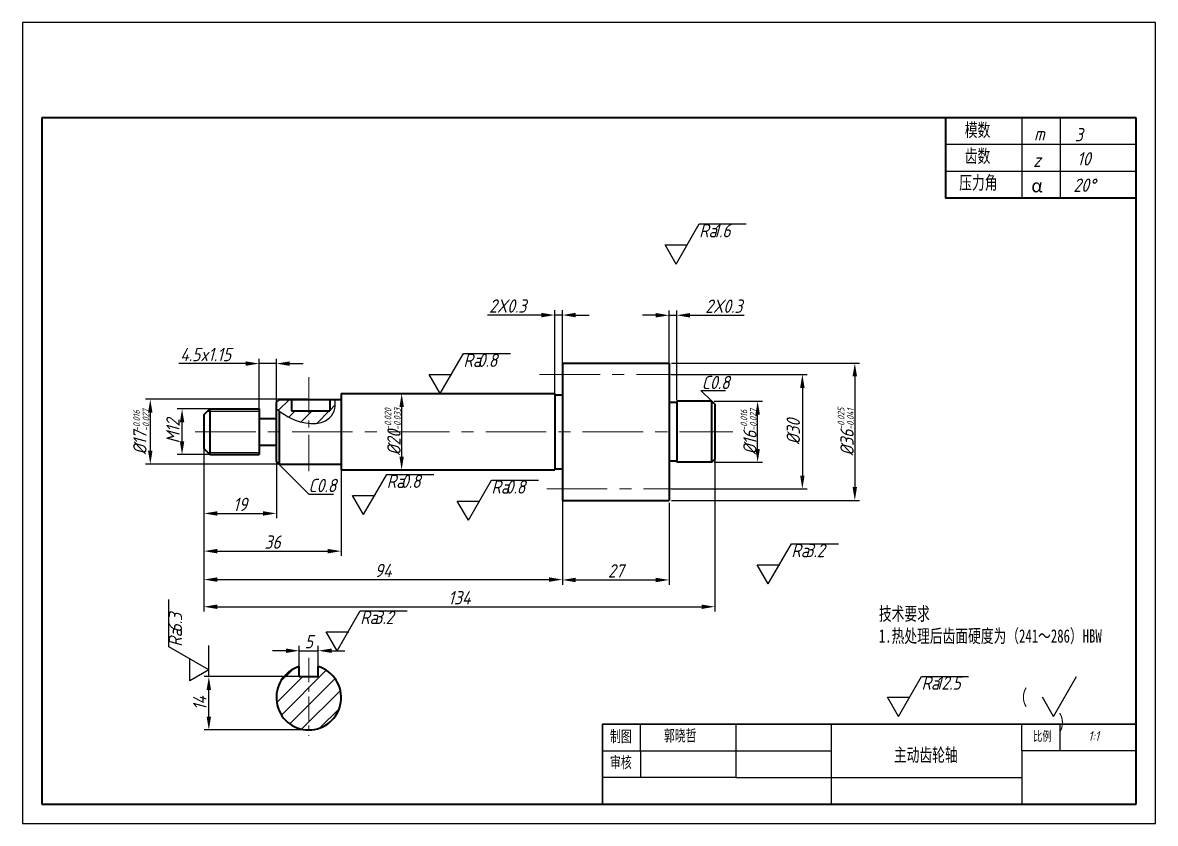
# Model space of a CAD drawing. Header units: millimetres. Extents: x -2889 to 8174, y 2447 to 8478.
# Drawn here: x 790.7 to 1087.7, y 3724.1 to 3934.1 of the extents above; entities that cross this region are included whole.
import ezdxf

# ---------------------------------------------------------------- set-up
doc = ezdxf.new("R2010")
doc.units = ezdxf.units.MM
doc.linetypes.add('CENTER', pattern=[50.8, 31.75, -6.35, 6.35, -6.35])
for name, color, linetype, lineweight in [('粗', 7, 'Continuous', 30), ('粗实线', 7, 'Continuous', 40), ('细点画线', 255, 'CENTER', 5)]:
    doc.layers.add(name, color=color, linetype=linetype, lineweight=lineweight)
doc.layers.add('细实线', color=255, linetype='Continuous')
doc.styles.add('字母和数字', font='gbeitc.shx')
doc.styles.add('数字与字母', font='gbeitc.shx')
doc.styles.add('汉字', font='simfang.ttf', dxfattribs={"width": 0.7})
doc.dimstyles.new('721$0', dxfattribs={"dimtxt": 3.5, "dimasz": 3.5, "dimexe": 1.25, "dimexo": 0.625, "dimtad": 1, "dimtoh": 1, "dimdsep": 46, "dimtxsty": '数字与字母', "dimcen": 2.5, "dimadec": 0, "dimazin": 0, "dimtfac": 1, "dimtmove": 0, "dimatfit": 3, "dimfxl": 1, "dimlwd": 25, "dimlwe": 25, "dimarcsym": 0})

# ---------------------------------------------------------------- blocks, each defined once
blk = doc.blocks.new('*D3')
at = {"layer": 'Defpoints', "color": 0, "transparency": 16777216}
for p in [(838.24, 3826.84), (857.24, 3826.84), (857.24, 3805.41)]:
    blk.add_point(p, dxfattribs=at)
at = {"layer": '细实线', "color": 0, "lineweight": 25, "transparency": 16777216}
for p, q in [((838.24, 3826.21), (838.24, 3804.16)), ((857.24, 3826.21), (857.24, 3804.16)), ((841.74, 3805.41), (853.74, 3805.41))]:
    blk.add_line(p, q, dxfattribs=at)
at = {"layer": '细实线', "color": 0, "transparency": 16777216}
for points in [[(841.74, 3805.99), (841.74, 3804.83), (838.24, 3805.41)], [(853.74, 3805.99), (853.74, 3804.83), (857.24, 3805.41)]]:
    blk.add_solid(points, dxfattribs=at)
at = {"layer": '细实线', "color": 0, "transparency": 16777216, "insert": (847.74, 3807.78), "char_height": 3.5, "attachment_point": 5, "style": '数字与字母'}
blk.add_mtext('19', dxfattribs=at)
blk = doc.blocks.new('*D4')
at = {"layer": 'Defpoints', "color": 0, "transparency": 16777216}
for p in [(838.24, 3826.84), (874.24, 3826.84), (874.24, 3795.53)]:
    blk.add_point(p, dxfattribs=at)
at = {"layer": '细实线', "color": 0, "lineweight": 25, "transparency": 16777216}
for p, q in [((838.24, 3826.21), (838.24, 3794.28)), ((874.24, 3826.21), (874.24, 3794.28)), ((841.74, 3795.53), (870.74, 3795.53))]:
    blk.add_line(p, q, dxfattribs=at)
at = {"layer": '细实线', "color": 0, "transparency": 16777216}
for points in [[(841.74, 3796.11), (841.74, 3794.94), (838.24, 3795.53)], [(870.74, 3796.11), (870.74, 3794.94), (874.24, 3795.53)]]:
    blk.add_solid(points, dxfattribs=at)
at = {"layer": '细实线', "color": 0, "transparency": 16777216, "insert": (856.24, 3797.9), "char_height": 3.5, "attachment_point": 5, "style": '数字与字母'}
blk.add_mtext('36', dxfattribs=at)
blk = doc.blocks.new('*D5')
at = {"layer": 'Defpoints', "color": 0, "transparency": 16777216}
for p in [(838.24, 3826.84), (932.24, 3826.84), (932.24, 3788.06)]:
    blk.add_point(p, dxfattribs=at)
at = {"layer": '细实线', "color": 0, "lineweight": 25, "transparency": 16777216}
for p, q in [((838.24, 3826.21), (838.24, 3786.81)), ((932.24, 3826.21), (932.24, 3786.81)), ((841.74, 3788.06), (928.74, 3788.06))]:
    blk.add_line(p, q, dxfattribs=at)
at = {"layer": '细实线', "color": 0, "transparency": 16777216}
for points in [[(841.74, 3788.65), (841.74, 3787.48), (838.24, 3788.06)], [(928.74, 3788.65), (928.74, 3787.48), (932.24, 3788.06)]]:
    blk.add_solid(points, dxfattribs=at)
at = {"layer": '细实线', "color": 0, "transparency": 16777216, "insert": (885.24, 3790.44), "char_height": 3.5, "attachment_point": 5, "style": '数字与字母'}
blk.add_mtext('94', dxfattribs=at)
blk = doc.blocks.new('*D6')
at = {"layer": 'Defpoints', "color": 0, "transparency": 16777216}
for p in [(960.24, 3841.84), (960.24, 3811.84), (995.17, 3811.84)]:
    blk.add_point(p, dxfattribs=at)
at = {"layer": '细实线', "color": 0, "lineweight": 25, "transparency": 16777216}
for p, q in [((960.86, 3841.84), (996.42, 3841.84)), ((995.17, 3838.34), (995.17, 3815.34)), ((960.86, 3811.84), (996.42, 3811.84))]:
    blk.add_line(p, q, dxfattribs=at)
at = {"layer": '细实线', "color": 0, "transparency": 16777216}
for points in [[(994.59, 3838.34), (995.75, 3838.34), (995.17, 3841.84)], [(994.59, 3815.34), (995.75, 3815.34), (995.17, 3811.84)]]:
    blk.add_solid(points, dxfattribs=at)
at = {"layer": '细实线', "color": 0, "transparency": 16777216, "insert": (992.79, 3826.84), "char_height": 3.5, "attachment_point": 5, "rotation": 90, "style": '数字与字母'}
blk.add_mtext('%%C30', dxfattribs=at)
blk = doc.blocks.new('*D7')
at = {"layer": 'Defpoints', "color": 0, "transparency": 16777216}
for p in [(960.24, 3844.84), (960.24, 3808.84), (1008.92, 3808.84)]:
    blk.add_point(p, dxfattribs=at)
at = {"layer": '细实线', "color": 0, "lineweight": 25, "transparency": 16777216}
for p, q in [((960.86, 3844.84), (1010.17, 3844.84)), ((1008.92, 3841.34), (1008.92, 3812.34)), ((960.86, 3808.84), (1010.17, 3808.84))]:
    blk.add_line(p, q, dxfattribs=at)
at = {"layer": '细实线', "color": 0, "transparency": 16777216}
for points in [[(1008.33, 3841.34), (1009.5, 3841.34), (1008.92, 3844.84)], [(1008.33, 3812.34), (1009.5, 3812.34), (1008.92, 3808.84)]]:
    blk.add_solid(points, dxfattribs=at)
at = {"layer": '细实线', "color": 0, "transparency": 16777216, "insert": (1006.54, 3826.84), "char_height": 3.5, "attachment_point": 5, "rotation": 90, "style": '数字与字母'}
blk.add_mtext('%%C36{\\H1.75;\\S-0.025^ -0.041;}', dxfattribs=at)
blk = doc.blocks.new('*D8')
at = {"layer": 'Defpoints', "color": 0, "transparency": 16777216}
for p in [(897.11, 3836.84), (890.1, 3816.84), (897.11, 3816.84)]:
    blk.add_point(p, dxfattribs=at)
at = {"layer": '细实线', "color": 0, "lineweight": 25, "transparency": 16777216}
for p, q in [((896.48, 3836.84), (888.85, 3836.84)), ((890.1, 3833.34), (890.1, 3820.34)), ((896.48, 3816.84), (888.85, 3816.84))]:
    blk.add_line(p, q, dxfattribs=at)
at = {"layer": '细实线', "color": 0, "transparency": 16777216}
for points in [[(889.52, 3833.34), (890.68, 3833.34), (890.1, 3836.84)], [(889.52, 3820.34), (890.68, 3820.34), (890.1, 3816.84)]]:
    blk.add_solid(points, dxfattribs=at)
at = {"layer": '细实线', "color": 0, "transparency": 16777216, "insert": (887.73, 3826.84), "char_height": 3.5, "attachment_point": 5, "rotation": 90, "style": '数字与字母'}
blk.add_mtext('%%C20{\\H1.75;\\S-0.020^ -0.033;}', dxfattribs=at)
blk = doc.blocks.new('*D9')
at = {"layer": 'Defpoints', "color": 0, "transparency": 16777216}
for p in [(832.52, 3832.84), (843.39, 3832.84), (843.39, 3820.84)]:
    blk.add_point(p, dxfattribs=at)
at = {"layer": '细实线', "color": 0, "lineweight": 25, "transparency": 16777216}
for p, q in [((842.76, 3832.84), (831.27, 3832.84)), ((832.52, 3824.34), (832.52, 3829.34)), ((842.76, 3820.84), (831.27, 3820.84))]:
    blk.add_line(p, q, dxfattribs=at)
at = {"layer": '细实线', "color": 0, "transparency": 16777216}
for points in [[(831.94, 3829.34), (833.1, 3829.34), (832.52, 3832.84)], [(831.94, 3824.34), (833.1, 3824.34), (832.52, 3820.84)]]:
    blk.add_solid(points, dxfattribs=at)
at = {"layer": '细实线', "color": 0, "transparency": 16777216, "insert": (830.14, 3827), "char_height": 3.5, "attachment_point": 5, "rotation": 90, "style": '数字与字母'}
blk.add_mtext('M12', dxfattribs=at)
blk = doc.blocks.new('*D10')
at = {"layer": 'Defpoints', "color": 0, "transparency": 16777216}
for p in [(866.14, 3835.34), (824.19, 3818.34), (866.14, 3818.34)]:
    blk.add_point(p, dxfattribs=at)
at = {"layer": '细实线', "color": 0, "lineweight": 25, "transparency": 16777216}
for p, q in [((865.51, 3835.34), (822.94, 3835.34)), ((824.19, 3831.84), (824.19, 3821.84)), ((865.51, 3818.34), (822.94, 3818.34))]:
    blk.add_line(p, q, dxfattribs=at)
at = {"layer": '细实线', "color": 0, "transparency": 16777216}
for points in [[(823.6, 3831.84), (824.77, 3831.84), (824.19, 3835.34)], [(823.6, 3821.84), (824.77, 3821.84), (824.19, 3818.34)]]:
    blk.add_solid(points, dxfattribs=at)
at = {"layer": '细实线', "color": 0, "transparency": 16777216, "insert": (821.81, 3826.78), "char_height": 3.5, "attachment_point": 5, "rotation": 90, "style": '数字与字母'}
blk.add_mtext('\\A2;%%C17{\\H1.75;\\S-0.016^ -0.027;}', dxfattribs=at)
blk = doc.blocks.new('*D11')
at = {"layer": 'Defpoints', "color": 0, "transparency": 16777216}
for p in [(839.54, 3762.64), (865.74, 3762.64), (865.74, 3748.64)]:
    blk.add_point(p, dxfattribs=at)
at = {"layer": '细实线', "color": 0, "lineweight": 25, "transparency": 16777216}
for p, q in [((865.11, 3762.64), (838.29, 3762.64)), ((839.54, 3752.14), (839.54, 3759.14)), ((865.11, 3748.64), (838.29, 3748.64))]:
    blk.add_line(p, q, dxfattribs=at)
at = {"layer": '细实线', "color": 0, "transparency": 16777216}
for points in [[(838.96, 3759.14), (840.12, 3759.14), (839.54, 3762.64)], [(838.96, 3752.14), (840.12, 3752.14), (839.54, 3748.64)]]:
    blk.add_solid(points, dxfattribs=at)
at = {"layer": '细实线', "color": 0, "transparency": 16777216, "insert": (837.16, 3755.64), "char_height": 3.5, "attachment_point": 5, "rotation": 90, "style": '数字与字母'}
blk.add_mtext('14', dxfattribs=at)
blk = doc.blocks.new('*D12')
at = {"layer": 'Defpoints', "color": 0, "transparency": 16777216}
for p in [(868.24, 3769.4), (863.24, 3763.95), (868.24, 3763.95)]:
    blk.add_point(p, dxfattribs=at)
at = {"layer": '细实线', "color": 0, "lineweight": 25, "transparency": 16777216}
for p, q in [((859.74, 3769.4), (856.24, 3769.4)), ((863.24, 3764.58), (863.24, 3770.65)), ((863.24, 3769.4), (868.24, 3769.4)), ((868.24, 3764.58), (868.24, 3770.65)), ((871.74, 3769.4), (875.24, 3769.4))]:
    blk.add_line(p, q, dxfattribs=at)
at = {"layer": '细实线', "color": 0, "transparency": 16777216}
for points in [[(859.74, 3769.99), (859.74, 3768.82), (863.24, 3769.4)], [(871.74, 3769.99), (871.74, 3768.82), (868.24, 3769.4)]]:
    blk.add_solid(points, dxfattribs=at)
at = {"layer": '细实线', "color": 0, "transparency": 16777216, "insert": (865.74, 3771.78), "char_height": 3.5, "attachment_point": 5, "style": '数字与字母'}
blk.add_mtext('5', dxfattribs=at)
blk = doc.blocks.new('粗糙度')
at = {"layer": '细实线'}
for p, q in [((0, 0), (6.06, 10.5)), ((6.06, 10.5), (18.4, 10.5)), ((0, 0), (-2.89, 5)), ((-2.89, 5), (3.03, 5))]:
    blk.add_line(p, q, dxfattribs=at)
at = {"style": '数字与字母'}
blk.add_attdef('1', (9.76, 7), '', height=3.5, dxfattribs=at)
at = {"layer": '细实线', "insert": (6.06, 10.5), "char_height": 3.5, "attachment_point": 1, "style": '数字与字母'}
blk.add_mtext_dynamic_manual_height_columns('Ra', width=3.6972, gutter_width=12.5, heights=[0], dxfattribs=at)
blk = doc.blocks.new('*D37')
at = {"layer": 'Defpoints', "color": 0, "transparency": 16777216}
for p in [(838.24, 3826.84), (972.24, 3826.84), (972.24, 3780.94)]:
    blk.add_point(p, dxfattribs=at)
at = {"layer": '细实线', "color": 0, "lineweight": 25, "transparency": 16777216}
for p, q in [((838.24, 3826.21), (838.24, 3779.69)), ((972.24, 3826.21), (972.24, 3779.69)), ((841.74, 3780.94), (968.74, 3780.94))]:
    blk.add_line(p, q, dxfattribs=at)
at = {"layer": '细实线', "color": 0, "transparency": 16777216}
for points in [[(841.74, 3781.52), (841.74, 3780.35), (838.24, 3780.94)], [(968.74, 3781.52), (968.74, 3780.35), (972.24, 3780.94)]]:
    blk.add_solid(points, dxfattribs=at)
at = {"layer": '细实线', "color": 0, "transparency": 16777216, "insert": (905.24, 3783.31), "char_height": 3.5, "attachment_point": 5, "style": '数字与字母'}
blk.add_mtext('134', dxfattribs=at)
blk = doc.blocks.new('*D38')
at = {"layer": 'Defpoints', "color": 0, "transparency": 16777216}
for p in [(932.24, 3808.84), (960.24, 3808.84), (960.24, 3787.97)]:
    blk.add_point(p, dxfattribs=at)
at = {"layer": '细实线', "color": 0, "lineweight": 25, "transparency": 16777216}
for p, q in [((932.24, 3808.21), (932.24, 3786.72)), ((960.24, 3808.21), (960.24, 3786.72)), ((935.74, 3787.97), (956.74, 3787.97))]:
    blk.add_line(p, q, dxfattribs=at)
at = {"layer": '细实线', "color": 0, "transparency": 16777216}
for points in [[(935.74, 3788.55), (935.74, 3787.38), (932.24, 3787.97)], [(956.74, 3788.55), (956.74, 3787.38), (960.24, 3787.97)]]:
    blk.add_solid(points, dxfattribs=at)
at = {"layer": '细实线', "color": 0, "transparency": 16777216, "insert": (946.24, 3790.34), "char_height": 3.5, "attachment_point": 5, "style": '数字与字母'}
blk.add_mtext('27', dxfattribs=at)
blk = doc.blocks.new('*D39')
at = {"layer": 'Defpoints', "color": 0, "transparency": 16777216}
for p in [(971.44, 3834.84), (983.44, 3834.84), (971.44, 3818.84)]:
    blk.add_point(p, dxfattribs=at)
at = {"layer": '细实线', "color": 0, "lineweight": 25, "transparency": 16777216}
for p, q in [((972.06, 3834.84), (984.69, 3834.84)), ((983.44, 3822.34), (983.44, 3831.34)), ((972.06, 3818.84), (984.69, 3818.84))]:
    blk.add_line(p, q, dxfattribs=at)
at = {"layer": '细实线', "color": 0, "transparency": 16777216}
for points in [[(982.85, 3831.34), (984.02, 3831.34), (983.44, 3834.84)], [(982.85, 3822.34), (984.02, 3822.34), (983.44, 3818.84)]]:
    blk.add_solid(points, dxfattribs=at)
at = {"layer": '细实线', "color": 0, "transparency": 16777216, "insert": (981.06, 3826.84), "char_height": 3.5, "attachment_point": 5, "rotation": 90, "style": '数字与字母'}
blk.add_mtext('%%C16{\\H1.75;\\S-0.016^ -0.027;}', dxfattribs=at)
blk = doc.blocks.new('*D40')
at = {"layer": 'Defpoints', "color": 0, "transparency": 16777216}
for p in [(962.24, 3857.38), (960.24, 3834.54), (962.24, 3834.54)]:
    blk.add_point(p, dxfattribs=at)
at = {"layer": '细实线', "color": 0, "lineweight": 25, "transparency": 16777216}
for p, q in [((960.24, 3835.16), (960.24, 3858.63)), ((962.24, 3835.16), (962.24, 3858.63)), ((956.74, 3857.38), (953.24, 3857.38)), ((960.24, 3857.38), (962.24, 3857.38)), ((965.74, 3857.38), (979.89, 3857.38))]:
    blk.add_line(p, q, dxfattribs=at)
at = {"layer": '细实线', "color": 0, "transparency": 16777216}
for points in [[(956.74, 3857.97), (956.74, 3856.8), (960.24, 3857.38)], [(965.74, 3857.97), (965.74, 3856.8), (962.24, 3857.38)]]:
    blk.add_solid(points, dxfattribs=at)
at = {"layer": '细实线', "color": 0, "transparency": 16777216, "insert": (974.57, 3859.76), "char_height": 3.5, "attachment_point": 5, "style": '数字与字母'}
blk.add_mtext('2X0.3', dxfattribs=at)
blk = doc.blocks.new('*D41')
at = {"layer": 'Defpoints', "color": 0, "transparency": 16777216}
for p in [(932.24, 3857.44), (930.24, 3836.54), (932.24, 3836.54)]:
    blk.add_point(p, dxfattribs=at)
at = {"layer": '细实线', "color": 0, "lineweight": 25, "transparency": 16777216}
for p, q in [((930.24, 3837.16), (930.24, 3858.69)), ((932.24, 3837.16), (932.24, 3858.69)), ((926.74, 3857.44), (912.58, 3857.44)), ((932.24, 3857.44), (930.24, 3857.44)), ((935.74, 3857.44), (939.24, 3857.44))]:
    blk.add_line(p, q, dxfattribs=at)
at = {"layer": '细实线', "color": 0, "transparency": 16777216}
for points in [[(926.74, 3858.02), (926.74, 3856.85), (930.24, 3857.44)], [(935.74, 3858.02), (935.74, 3856.85), (932.24, 3857.44)]]:
    blk.add_solid(points, dxfattribs=at)
at = {"layer": '细实线', "color": 0, "transparency": 16777216, "insert": (917.91, 3859.81), "char_height": 3.5, "attachment_point": 5, "style": '数字与字母'}
blk.add_mtext('2X0.3', dxfattribs=at)
blk = doc.blocks.new('*D42')
at = {"layer": 'Defpoints', "color": 0, "transparency": 16777216}
for p in [(857.24, 3844.71), (852.74, 3830.34), (857.24, 3830.34)]:
    blk.add_point(p, dxfattribs=at)
at = {"layer": '细实线', "color": 0, "lineweight": 25, "transparency": 16777216}
for p, q in [((849.24, 3844.71), (831.65, 3844.71)), ((852.74, 3830.96), (852.74, 3845.96)), ((857.24, 3844.71), (852.74, 3844.71)), ((857.24, 3830.96), (857.24, 3845.96)), ((860.74, 3844.71), (864.24, 3844.71))]:
    blk.add_line(p, q, dxfattribs=at)
at = {"layer": '细实线', "color": 0, "transparency": 16777216}
for points in [[(849.24, 3845.29), (849.24, 3844.13), (852.74, 3844.71)], [(860.74, 3845.29), (860.74, 3844.13), (857.24, 3844.71)]]:
    blk.add_solid(points, dxfattribs=at)
at = {"layer": '细实线', "color": 0, "transparency": 16777216, "insert": (838.7, 3847.09), "char_height": 3.5, "attachment_point": 5, "style": '数字与字母'}
blk.add_mtext('4.5x1.15', dxfattribs=at)
blk = doc.blocks.new('对勾')
at = {"layer": '细实线'}
for q in [(6.06, 10.5), (-2.89, 5)]:
    blk.add_line((0, 0), q, dxfattribs=at)

msp = doc.modelspace()

# ---------------------------------------------------------------- hatches: boundary and pattern name
at = {"layer": '细实线'}
h = msp.add_hatch(dxfattribs=at)
h.set_pattern_fill('ANSI31', color=0)
h.set_pattern_definition([(45, (-2193.9388, 1916.735), (-2.245064, 2.245064), [])])
edge = h.paths.add_edge_path()
edge.add_line((861.238, 3835.335), (857.238, 3835.335))
edge.add_line((857.238, 3835.335), (857.238, 3832.864))
edge.add_spline(control_points=[(857.238, 3832.864), (858.369, 3832.017), (862.192, 3829.158), (869.919, 3827.912), (872.845, 3832.748), (872.664, 3834.511), (872.579, 3835.335)], knot_values=[0, 0, 0, 0, 4.3391636, 14.6617608, 17.4419352, 19.886095, 19.886095, 19.886095, 19.886095], degree=3, periodic=0)
edge.add_line((872.579, 3835.335), (871.238, 3835.335))
edge.add_line((871.238, 3835.335), (871.238, 3832.335))
edge.add_line((871.238, 3832.335), (861.238, 3832.335))
edge.add_line((861.238, 3832.335), (861.238, 3835.335))
h = msp.add_hatch(dxfattribs=at)
h.set_pattern_fill('ANSI31', color=0)
h.set_pattern_definition([(45, (-2193.9388, 1903.3713), (-2.245064, 2.245064), [])])
h.paths.add_polyline_path([(865.738, 3762.639), (863.238, 3762.639), (863.238, 3765.263, 0.8608599), (865.738, 3748.639)])
h.paths.add_polyline_path([(868.238, 3765.263), (868.238, 3762.639), (865.738, 3762.639), (865.738, 3748.639, 0.8608599)])

# ---------------------------------------------------------------- linework, layer by layer
at = {"color": 0}
for p, q in [((952.722, 3743.13), (952.722, 3750.13)), ((977.722, 3750.13), (977.722, 3736.13)), ((1002.722, 3750.13), (1002.722, 3729.13)), ((1052.722, 3743.13), (1052.722, 3750.13)), ((1062.722, 3743.13), (1062.722, 3750.13)), ((942.722, 3743.13), (952.722, 3743.13)), ((952.722, 3743.13), (977.722, 3743.13)), ((952.722, 3743.13), (952.722, 3736.13)), ((977.722, 3743.13), (1002.722, 3743.13)), ((1062.722, 3743.13), (1052.722, 3743.13)), ((1052.722, 3743.13), (1052.722, 3729.13)), ((1082.722, 3743.13), (1062.722, 3743.13)), ((977.722, 3736.13), (942.722, 3736.13)), ((977.722, 3736.13), (1002.722, 3736.13)), ((1002.722, 3736.13), (1052.722, 3736.13))]:
    msp.add_line(p, q, dxfattribs=at)
at = {"layer": '粗', "color": 0}
for p, q in [((1062.722, 3750.13), (942.722, 3750.13)), ((942.722, 3750.13), (942.722, 3729.13)), ((952.722, 3750.13), (977.722, 3750.13)), ((1062.722, 3750.13), (1082.722, 3750.13))]:
    msp.add_line(p, q, dxfattribs=at)
at = {"layer": '粗实线'}
for p, q in [((1082.722, 3909.13), (795.722, 3909.13)), ((795.722, 3909.13), (795.722, 3729.13)), ((1032.722, 3909.13), (1032.722, 3888.13)), ((1082.722, 3729.13), (1082.722, 3909.13)), ((1082.722, 3888.13), (1032.722, 3888.13)), ((932.238, 3844.835), (932.238, 3808.835)), ((932.238, 3844.835), (960.238, 3844.835)), ((960.238, 3844.835), (960.238, 3808.835)), ((858.038, 3835.335), (857.238, 3834.535)), ((857.238, 3834.535), (857.238, 3819.135)), ((858.038, 3835.335), (874.238, 3835.335)), ((861.238, 3835.335), (861.238, 3832.335)), ((871.238, 3835.335), (871.238, 3832.335)), ((874.238, 3836.835), (874.238, 3816.835)), ((874.238, 3836.835), (930.238, 3836.835)), ((930.238, 3836.835), (930.238, 3816.835)), ((930.238, 3836.535), (932.238, 3836.535)), ((962.238, 3834.535), (960.238, 3834.535)), ((971.438, 3834.835), (962.238, 3834.835)), ((962.238, 3834.835), (962.238, 3818.835)), ((971.438, 3834.835), (972.238, 3834.035)), ((971.438, 3818.835), (971.438, 3834.835)), ((838.238, 3831.235), (839.838, 3832.835)), ((839.838, 3832.835), (852.738, 3832.835)), ((839.838, 3832.835), (839.838, 3820.835)), ((852.738, 3832.835), (852.738, 3820.835)), ((858.038, 3818.335), (858.038, 3832.27)), ((861.238, 3832.335), (871.238, 3832.335)), ((972.238, 3834.035), (972.238, 3819.635)), ((838.238, 3831.235), (838.238, 3822.435)), ((852.738, 3830.335), (857.238, 3830.335)), ((839.838, 3820.835), (838.238, 3822.435)), ((852.738, 3823.335), (857.238, 3823.335)), ((839.838, 3820.835), (852.738, 3820.835)), ((971.438, 3818.835), (972.238, 3819.635)), ((858.038, 3818.335), (857.238, 3819.135)), ((858.038, 3818.335), (874.238, 3818.335)), ((874.238, 3816.835), (930.238, 3816.835)), ((930.238, 3817.135), (932.238, 3817.135)), ((962.238, 3819.135), (960.238, 3819.135)), ((971.438, 3818.835), (962.238, 3818.835)), ((932.238, 3808.835), (960.238, 3808.835)), ((863.238, 3762.639), (863.238, 3765.263)), ((868.238, 3762.639), (868.238, 3765.263)), ((863.238, 3762.639), (868.238, 3762.639)), ((795.722, 3729.13), (1082.722, 3729.13))]:
    msp.add_line(p, q, dxfattribs=at)
msp.add_arc((865.738, 3757.139), 8.5, 107.10464, 72.89536, dxfattribs=at)
at = {"layer": '细实线'}
for p, q in [((1087.722, 3934.13), (790.722, 3934.13)), ((790.722, 3934.13), (790.722, 3724.13)), ((1087.722, 3724.13), (1087.722, 3934.13)), ((1052.722, 3909.13), (1052.722, 3888.13)), ((1062.722, 3909.13), (1062.722, 3888.13)), ((1082.722, 3902.13), (1032.722, 3902.13)), ((1082.722, 3895.13), (1032.722, 3895.13)), ((971.438, 3834.835), (968.58, 3837.693)), ((968.58, 3837.693), (975.036, 3837.693)), ((839.238, 3832.235), (852.738, 3832.235)), ((839.238, 3821.435), (852.738, 3821.435)), ((857.922, 3818.335), (865.77, 3810.487)), ((865.77, 3810.487), (872.257, 3810.487)), ((839.537, 3762.583), (839.537, 3770.801)), ((790.722, 3724.13), (1087.722, 3724.13))]:
    msp.add_line(p, q, dxfattribs=at)
msp.add_spline([(857.238, 3832.864), (860.866, 3830.484), (871.189, 3830.484), (872.579, 3832.891), (872.579, 3835.335)], degree=3, dxfattribs=at)
at = {"layer": '细点画线', "color": 0, "ltscale": 0.3}
msp.add_line((865.738, 3816.48), (865.738, 3841.146), dxfattribs=at)
at = {"layer": '细点画线', "color": 0, "ltscale": 0.5}
for p, q in [((926.257, 3841.835), (963.154, 3841.835)), ((835.954, 3826.835), (976.922, 3826.835)), ((928.15, 3811.835), (964.33, 3811.835))]:
    msp.add_line(p, q, dxfattribs=at)
at = {"layer": '细点画线', "color": 0, "ltscale": 0.2}
msp.add_line((865.738, 3767.537), (865.738, 3747.069), dxfattribs=at)

# ---------------------------------------------------------------- block references
at = {"layer": '细实线', "color": 0}
for p, values in [((962.045, 3870.831), {'1': '1.6'}), ((900.24, 3836.835), {'1': '0.8'}), ((880.129, 3805.102), {'1': '0.8'}), ((907.583, 3803.616), {'1': '0.8'}), ((986.216, 3786.941), {'1': '3.2'}), ((873.176, 3769.395), {'1': '3.2'}), ((1020.356, 3752.188), {'1': '12.5'})]:
    msp.add_blockref('粗糙度', p, dxfattribs=at).add_auto_attribs(values)
at = {"layer": '细实线', "color": 0, "rotation": 90}
msp.add_blockref('粗糙度', (839.537, 3764.396), dxfattribs=at).add_auto_attribs({'1': '6.3'})
at = {"layer": '细实线'}
msp.add_blockref('对勾', (1060.995, 3752.188), dxfattribs=at)

# ---------------------------------------------------------------- texts
at = {"color": 0, "attachment_point": 1, "style": '汉字'}
for s, width, gutter_width, heights, insert, char_height in [('{\\fSimSun|b0|i0|c134|p2;郭晓哲}', 29.09305, 0, [19.309], (958.843, 3748.659), 3), ('{\\fSimSun|b0|i0|c134|p2;比例}', 7.47777, 12.5, [0], (1055.648, 3748.256), 2.5), ('{\\fSimSun|b0|i0|c134|p2;审核}', 10, 50, [3.975], (944.708, 3741.662), 3)]:
    msp.add_mtext_dynamic_manual_height_columns(s, width=width, gutter_width=gutter_width, heights=heights, dxfattribs=dict(at, insert=insert, char_height=char_height))
at = {"layer": '粗实线', "insert": (1019.182, 3743.836), "char_height": 3.5, "attachment_point": 1, "style": '汉字'}
msp.add_mtext_dynamic_manual_height_columns('主动齿轮轴', width=38.7232, gutter_width=17.5, heights=[0], dxfattribs=at)
at = {"layer": '细实线', "attachment_point": 1}
for s, width, insert, char_height, style in [('模数', 10.54841, (1037.768, 3907.734), 3.5, '汉字'), ('m', 6.25546, (1055.902, 3906.71), 3.5, '数字与字母'), ('3', 10.67107, (1066.592, 3906.509), 3.5, '数字与字母'), ('齿数', 7.2367, (1037.768, 3900.91), 3.5, '汉字'), ('10', 10.18045, (1067.206, 3900.163), 3.5, '数字与字母'), ('z', 4.78359, (1055.676, 3899.8), 3.5, '数字与字母'), ('压力角', 12.14295, (1036.296, 3893.906), 3.5, '汉字'), ('{\\fSimSun|b0|i0|c134|p2;α}', 5.64218, (1055.185, 3893.136), 3.5, '数字与字母'), ('20%%D', 11.1617, (1066.224, 3893.251), 3.5, '数字与字母'), ('C0.8', 6.26269, (968.773, 3841.503), 3.5, '数字与字母'), ('C0.8', 2.95424, (865.654, 3814.488), 3.5, '数字与字母'), ('\\pxi-3,l4,t4;（^I   ）', 23.52785, (1046.334, 3759.136), 4, '汉字')]:
    msp.add_mtext_dynamic_manual_height_columns(s, width=width, gutter_width=17.5, heights=[0], dxfattribs=dict(at, insert=insert, char_height=char_height, style=style))
at = {"layer": '细实线', "color": 0, "attachment_point": 1}
for s, width, gutter_width, heights, insert, char_height, style in [('{\\C0;技术要求\\P1.热处理后齿面硬度为（241～286）HBW}', 65.90915, 17.5, [0], (1015.232, 3780.857), 3.5, '汉字'), ('制图', 11.36184, 1.558, [6.746], (944.708, 3748.471), 3, '汉字'), ('1:1', 0.01562, 12.5, [0], (1070.124, 3748.278), 2.5, '字母和数字')]:
    msp.add_mtext_dynamic_manual_height_columns(s, width=width, gutter_width=gutter_width, heights=heights, dxfattribs=dict(at, insert=insert, char_height=char_height, style=style))

# ---------------------------------------------------------------- dimensions: what is measured, and where the dimension line sits
at = {"layer": '细实线'}
for base, p1, p2, angle, override, picture, middle in [((932.238, 3857.438), (930.238, 3836.535), (932.238, 3836.535), 0, {"dimpost": 'X0.3'}, '*D41', (917.91, 3857.438)), ((962.238, 3857.384), (960.238, 3834.535), (962.238, 3834.535), 0, {"dimpost": 'X0.3'}, '*D40', (974.566, 3857.384)), ((857.238, 3844.71), (852.738, 3830.335), (857.238, 3830.335), 360, {"dimpost": 'x1.15'}, '*D42', (838.696, 3844.71)), ((824.187, 3818.335), (866.138, 3835.335), (866.138, 3818.335), 270, {"dimpost": '%%C<>', "dimtol": 1, "dimtp": -0.016, "dimtm": 0.027, "dimtfac": 0.5, "dimtdec": 3, "dimtolj": 2}, '*D10', (824.187, 3826.783)), ((832.52, 3832.835), (843.386, 3820.835), (843.386, 3832.835), 90, {"dimpost": 'M<>'}, '*D9', (832.52, 3826.997))]:
    dim = msp.add_linear_dim(base=base, p1=p1, p2=p2, angle=angle, dimstyle='721$0', override=override, dxfattribs=at)
    dim.commit()
    dim.dimension.update_dxf_attribs({"geometry": picture, "text_midpoint": middle, "dimtype": 161})
for p1, p2, distance, override, picture, middle in [((897.11, 3836.835), (897.11, 3816.835), -7.01, {"dimgap": 0.625, "dimpost": '%%C<>', "dimtol": 1, "dimlim": 0, "dimtp": -0.02, "dimtm": 0.033, "dimtfac": 0.5, "dimtdec": 3, "dimtzin": 0}, '*D8', (887.725, 3826.835)), ((960.238, 3844.835), (960.238, 3808.835), 48.678, {"dimgap": 0.625, "dimpost": '%%C<>', "dimtol": 1, "dimlim": 0, "dimtp": -0.025, "dimtm": 0.041, "dimtfac": 0.5, "dimtdec": 3, "dimtzin": 0}, '*D7', (1006.541, 3826.835)), ((971.438, 3818.835), (971.438, 3834.835), -12, {"dimgap": 0.625, "dimpost": '%%C<>', "dimtol": 1, "dimlim": 0, "dimtp": -0.016, "dimtm": 0.027, "dimtfac": 0.5, "dimtdec": 3, "dimtzin": 0}, '*D39', (981.063, 3826.835)), ((960.238, 3841.835), (960.238, 3811.835), 34.931, {"dimpost": '%%C<>'}, '*D6', (992.794, 3826.835)), ((865.738, 3748.639), (865.738, 3762.639), 26.199, {"dimpost": ''}, '*D11', (837.164, 3755.639))]:
    dim = msp.add_aligned_dim(p1=p1, p2=p2, distance=distance, dimstyle='721$0', override=override, dxfattribs=at)
    dim.commit()
    dim.dimension.update_dxf_attribs({"geometry": picture, "text_midpoint": middle})
for base, p2, angle, picture, middle in [((857.238, 3805.409), (857.238, 3826.835), 360, '*D3', (847.738, 3805.409)), ((874.238, 3795.526), (874.238, 3826.835), 0, '*D4', (856.238, 3795.526)), ((932.238, 3788.063), (932.238, 3826.835), 0, '*D5', (885.238, 3788.063)), ((972.238, 3780.936), (972.238, 3826.835), 0, '*D37', (905.238, 3780.936))]:
    dim = msp.add_linear_dim(base=base, p1=(838.238, 3826.835), p2=p2, angle=angle, dimstyle='721$0', dxfattribs=at)
    dim.commit()
    dim.dimension.update_dxf_attribs({"geometry": picture, "text_midpoint": middle, "dimtype": 161})
dim = msp.add_linear_dim(base=(960.238, 3787.966), p1=(932.238, 3808.835), p2=(960.238, 3808.835), angle=0, text='27', dimstyle='721$0', override={"dimpost": ''}, dxfattribs=at)
dim.commit()
dim.dimension.update_dxf_attribs({"geometry": '*D38', "text_midpoint": (946.238, 3790.341)})
dim = msp.add_aligned_dim(p1=(863.238, 3763.951), p2=(868.238, 3763.951), distance=5.452, dimstyle='721$0', dxfattribs=at)
dim.commit()
dim.dimension.update_dxf_attribs({"geometry": '*D12', "text_midpoint": (865.738, 3771.778)})

doc.saveas('drawing.dxf')
